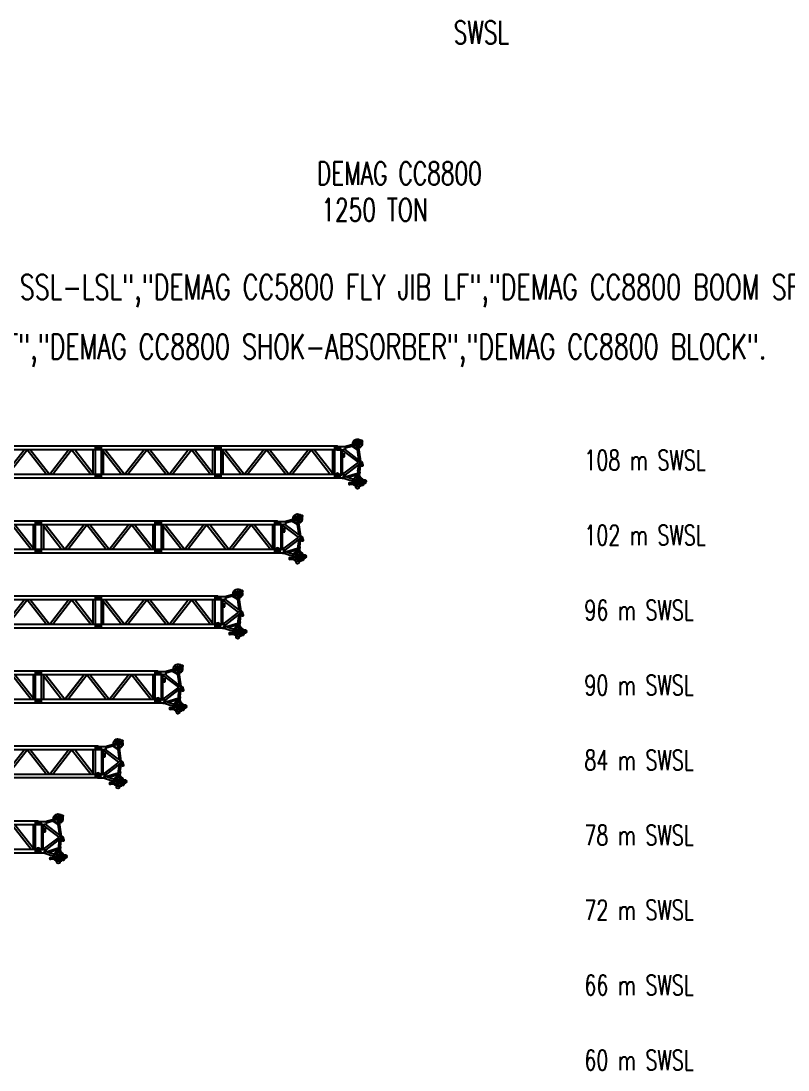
# Model space of a CAD drawing. Header units: millimetres. Extents: x 145 to 546, y 191 to 658.
# Drawn here: x 294.3 to 371.2, y 302.8 to 408 of the extents above; entities that cross this region are included whole.
import ezdxf
from ezdxf.enums import TextEntityAlignment as Align

# ---------------------------------------------------------------- set-up
doc = ezdxf.new("R2010")
doc.units = ezdxf.units.MM
doc.linetypes.add('HIDDEN2', pattern=[0.1875, 0.125, -0.0625])
doc.styles.add('RS', font='romans', dxfattribs={"width": 0.7})

# ---------------------------------------------------------------- blocks, each defined once
blk = doc.blocks.new('DEMAG CC8800 HEAD')
for p, q in [((-2351, 3475), (-2193, 3368)), ((-2326, 3511), (-2169, 3405)), ((-1465, 3066), (-1811, 3161)), ((-1803, 3159), (-1769, 3281)), ((-694, 2983), (-1791, 3288)), ((-1431, 3188), (-1473, 3036)), ((-2325, 1509), (-2105, 3082)), ((-2275, 1528), (-754, 2678)), ((-2156, 2712), (-2001, 2690)), ((-2150, 1622), (-2001, 2690)), ((-2107, 3063), (-1982, 3046)), ((-2090, 1413), (-498, 2617)), ((-2031, 2695), (-1981, 3050)), ((-2024, 2742), (-1494, 3073)), ((-2004, 2670), (-1435, 3026)), ((-776, 2843), (-1473, 3036)), ((57, 2983), (-776, 2983)), ((-776, 2983), (-776, 2661)), ((-498, 159), (-498, 2666)), ((57, 2666), (-325, 2666)), ((-325, 2666), (-325, 159)), ((-264, 2983), (-264, 2666)), ((-231, 2983), (-231, 2666)), ((-2449, 1445), (-2554, 1115)), ((-2352, 1482), (-2420, 1470)), ((-2316, 1150), (-2411, 1029)), ((-2227, 460), (-2338, 1328)), ((-2275, 1297), (-754, 147)), ((-2053, 516), (-2140, 1196)), ((-2090, 1413), (-498, 208)), ((-2282, -69), (-2187, 113)), ((-2228, 430), (-2187, 113)), ((-2187, 113), (-2150, 115)), ((-2150, 115), (-2142, 10)), ((-2023, 460), (-1964, 3)), ((-2000, 286), (-877, -49)), ((-1981, 135), (-1104, -126)), ((-731, 1), (-1600, -296)), ((-754, 147), (-780, -16)), ((-483, -159), (-754, 147)), ((57, 159), (-325, 159)), ((-293, 159), (14, 333)), ((-264, -159), (-264, 159)), ((-231, -159), (-231, 159)), ((71, 159), (114, 190)), ((-2627, -739), (-2558, -888)), ((-2257, -970), (-2377, -953)), ((-2240, -947), (-2257, -970)), ((-2171, -1035), (-2240, -947)), ((-1729, -68), (-1767, -135)), ((-1208, -813), (-1594, -780)), ((-1193, -650), (-1536, -620)), ((-650, -192), (-1533, -494)), ((-708, -212), (-515, -212)), ((-515, -212), (-366, -159)), ((57, -159), (-483, -159))]:
    blk.add_line(p, q)
blk.add_lwpolyline([(-717, 1938), (-717, 2229), (-498, 2229), (-498, 1938)], close=True)
for centre, radius in [((-2421, 3548), 34.8), ((-2000, 3264), 166), ((-2000, 3264), 127), ((-2072, 3268), 19.7), ((-2004, 3192), 19.7), ((-1996, 3336), 19.7), ((-1928, 3260), 19.7), ((-597, 2083), 93), ((0, 2824), 76.9), ((-2456, 1106), 41.5), ((-2259, 1413), 116), ((-2125, 442), 104), ((-2125, 442), 48.4), ((-2080, 14), 63.1), ((0, 0), 76.9), ((-2676, -538), 60.8), ((-2477, -850), 45.9), ((-2000, -543), 470), ((-2000, -543), 439), ((-2000, -543), 240), ((-2208, -21), 15.6), ((-2000, -543), 166), ((-2000, -543), 127), ((-2072, -539), 19.7), ((-2004, -616), 19.7), ((-1996, -471), 19.7), ((-1928, -547), 19.7), ((-1406, -717), 39.5), ((-1201, -732), 82), ((-1201, -732), 39.5), ((-697, -98), 54.6)]:
    blk.add_circle(centre, radius)
at = {"color": 1, "linetype": 'HIDDEN2'}
blk.add_circle((-2000, -543), 293, dxfattribs=at)
for centre, radius, start, end in [((-2421, 3548), 78.6, 356.39011, 295.52137), ((-2000, 3264), 470, 154.04002, 252.42745), ((-2000, 3264), 439, 150.63313, 251.73739), ((-2371, 3445), 36.2, 55.95574, 115.52137), ((-2000, 3264), 470, 354.10617, 137.87146), ((-2000, 3264), 439, 354.79623, 141.27835), ((-2306, 3541), 36.2, 176.39011, 235.95574), ((-2000, 3264), 240, 151.20968, 242.92191), ((-2214, 3338), 36.2, 340.86667, 55.95574), ((-2000, 3264), 190, 160.86667, 231.55459), ((-2000, 3264), 240, 3.61171, 140.7018), ((-2148, 3435), 36.2, 235.95574, 311.0448), ((-2000, 3264), 190, 14.97903, 131.0448), ((-1820, 3127), 36.2, 74.49195, 142.55809), ((-1781, 3322), 36.2, 194.97903, 254.49195), ((-2141, 3087), 36.2, 352.04167, 51.55459), ((-1945, 3045), 36.2, 103.97553, 172.04167), ((-2000, 3264), 190, 283.97553, 322.55809), ((-634, 2490), 223, 52.34664, 122.36467), ((-412, 2570), 129, 47.85128, 132.14872), ((32, 2824), 161, 278.94614, 81.05386), ((-2470, 1093), 86.9, 165.49604, 312.75219), ((-2414, 1434), 36.2, 100.17824, 162.34795), ((-1992, -514), 518, 59.4476, 92.81924), ((-634, 335), 223, 237.63533, 307.65336), ((-697, -98), 105, 281.23401, 109.02503), ((-412, 254), 129, 227.85128, 312.14872), ((40, 244), 91.8, 323.62781, 106.24932), ((32, 0), 161, 278.94614, 81.05386), ((-2676, -538), 184, 41.06691, 318.1095), ((-2659, -758), 36.4, 30.41312, 94.42279), ((-2477, -850), 89.2, 205.02888, 317.38456), ((-2000, -543), 552, 120.77377, 208.34516), ((-2000, -543), 552, 217.18346, 228.23741), ((-2002, -1076), 175, 149.54083, 30.11419)]:
    blk.add_arc(centre, radius, start, end)
for start, end in [(150.25339, 246.49337), (0.04025, 141.65809)]:
    blk.add_arc((-2000, 3264), 293, start, end, dxfattribs=at)
for p in [(-2421, 3548), (0, 2824), (-2456, 1106), (0, 0), (-2676, -538), (-2000, -543)]:
    blk.add_point(p)
blk = doc.blocks.new('DEMAG CC8800 BOOM SECTION 12 M')
for p, q in [((-12000, 3008), (0, 3008)), ((-12000, 2641), (0, 2641)), ((-11693, 3008), (-11693, -183)), ((-11482, 2641), (-11482, 183)), ((-11482, 307), (-9650, 2641)), ((-11276, 183), (-9347, 2641)), ((-7417, 183), (-9347, 2641)), ((-7113, 183), (-9043, 2641)), ((-7113, 183), (-5184, 2641)), ((-6809, 183), (-4880, 2641)), ((-2950, 183), (-4880, 2641)), ((-2950, 183), (-4880, 2641)), ((-2744, 307), (-4576, 2641)), ((-2647, 183), (-4576, 2641)), ((-2647, 183), (-717, 2641)), ((-2343, 183), (-518, 2508)), ((-518, 2641), (-518, 183)), ((-307, 3008), (-307, -183)), ((-12000, 183), (0, 183)), ((-12000, -183), (0, -183))]:
    blk.add_line(p, q)
for centre in [(-12000, 2824), (0, 2824), (-12000, 0), (0, 0)]:
    blk.add_circle(centre, 81.6)
for centre, start, end in [((-12000, 2824), 89.99999, 269.99999), ((0, 2824), 270.00001, 90.00001), ((-12000, 0), 90.00001, 270.00001), ((0, 0), 269.99999, 89.99999)]:
    blk.add_arc(centre, 183, start, end)
for p in [(-12000, 2824), (0, 2824), (-12000, 0), (0, 0)]:
    blk.add_point(p)
blk = doc.blocks.new('DEMAG CC8800 BOOM 120 M SSL-LSL')
at = {"extrusion": (0, 0, -1), "zscale": -1}
for name, p in [('DEMAG CC8800 HEAD', (-118000, -1412)), ('DEMAG CC8800 BOOM SECTION 12 M', (-106000, -1412))]:
    blk.add_blockref(name, p, dxfattribs=at)
blk = doc.blocks.new('DEMAG CC8800 BOOM 126 M SSL-LSL')
at = {"extrusion": (0, 0, -1), "zscale": -1}
for name, p in [('DEMAG CC8800 HEAD', (-124000, -1412)), ('DEMAG CC8800 BOOM SECTION 12 M', (-112000, -1412))]:
    blk.add_blockref(name, p, dxfattribs=at)
blk = doc.blocks.new('DEMAG CC8800 BOOM 132 M SSL-LSL')
at = {"extrusion": (0, 0, -1), "zscale": -1}
for name, p in [('DEMAG CC8800 HEAD', (-130000, -1412)), ('DEMAG CC8800 BOOM SECTION 12 M', (-106000, -1412)), ('DEMAG CC8800 BOOM SECTION 12 M', (-118000, -1412))]:
    blk.add_blockref(name, p, dxfattribs=at)
blk = doc.blocks.new('DEMAG CC8800 BOOM 138 M SSL-LSL')
at = {"extrusion": (0, 0, -1), "zscale": -1}
for name, p in [('DEMAG CC8800 HEAD', (-136000, -1412)), ('DEMAG CC8800 BOOM SECTION 12 M', (-112000, -1412)), ('DEMAG CC8800 BOOM SECTION 12 M', (-124000, -1412))]:
    blk.add_blockref(name, p, dxfattribs=at)
blk = doc.blocks.new('DEMAG CC8800 BOOM 144 M SSL-LSL')
at = {"extrusion": (0, 0, -1), "zscale": -1}
for name, p in [('DEMAG CC8800 HEAD', (-142000, -1412)), ('DEMAG CC8800 BOOM SECTION 12 M', (-106000, -1412)), ('DEMAG CC8800 BOOM SECTION 12 M', (-118000, -1412)), ('DEMAG CC8800 BOOM SECTION 12 M', (-130000, -1412))]:
    blk.add_blockref(name, p, dxfattribs=at)
blk = doc.blocks.new('DEMAG CC8800 BOOM 150 M SSL-LSL')
at = {"extrusion": (0, 0, -1), "zscale": -1}
for name, p in [('DEMAG CC8800 HEAD', (-148000, -1412)), ('DEMAG CC8800 BOOM SECTION 12 M', (-112000, -1412)), ('DEMAG CC8800 BOOM SECTION 12 M', (-124000, -1412)), ('DEMAG CC8800 BOOM SECTION 12 M', (-136000, -1412))]:
    blk.add_blockref(name, p, dxfattribs=at)

msp = doc.modelspace()

# ---------------------------------------------------------------- block references
at = {"xscale": 0.001000000003841706, "yscale": 0.001000000000203727, "zscale": 0.001}
for name, p in [('DEMAG CC8800 BOOM 150 M SSL-LSL', (178.04, 363.74)), ('DEMAG CC8800 BOOM 144 M SSL-LSL', (178.04, 356.23)), ('DEMAG CC8800 BOOM 138 M SSL-LSL', (178.04, 348.71)), ('DEMAG CC8800 BOOM 132 M SSL-LSL', (178.04, 341.19)), ('DEMAG CC8800 BOOM 126 M SSL-LSL', (178.04, 333.68)), ('DEMAG CC8800 BOOM 120 M SSL-LSL', (178.04, 326.16))]:
    msp.add_blockref(name, p, dxfattribs=at)

# ---------------------------------------------------------------- texts
at = {"style": 'RS', "width": 0.7}
for s, p in [('SWSL', (343.24, 406.83)), ('DEMAG CC8800', (340.51, 392.7)), ('1250 TON', (335.11, 389.04))]:
    msp.add_text(s, height=2.286, dxfattribs=at).set_placement(p, align=Align.MIDDLE_RIGHT)
for s, height, p in [('CAD BLOCK NAME:"DEMAG CC8800 BOOM SSL","DEMAG CC8800 BOOM SWSL","DEMAG CC8800 BOOM SSL-LSL","DEMAG CC5800 FLY JIB LF","DEMAG CC8800 BOOM SFSL". ', 2.5, (173.36, 380.05)), ('NESTED BLOCKS:"DEMAG CC8800 HEAD","DEMAG CC8800 BOOM SECTION","DEMAG CC8800 MAST","DEMAG CC8800 SHOK-ABSORBER","DEMAG CC8800 BLOCK".', 2.5, (179.51, 374.08)), ('108 m SWSL', 2, (350.79, 362.95)), ('102 m SWSL', 2, (350.79, 355.43)), ('96 m SWSL', 2, (350.79, 347.91)), ('90 m SWSL', 2, (350.79, 340.4)), ('84 m SWSL', 2, (350.79, 332.88)), ('78 m SWSL', 2, (350.79, 325.36)), ('72 m SWSL', 2, (350.79, 317.85)), ('66 m SWSL', 2, (350.79, 310.33)), ('60 m SWSL', 2, (350.79, 302.81))]:
    msp.add_text(s, height=height, dxfattribs=at).set_placement(p)

doc.saveas('drawing.dxf')
